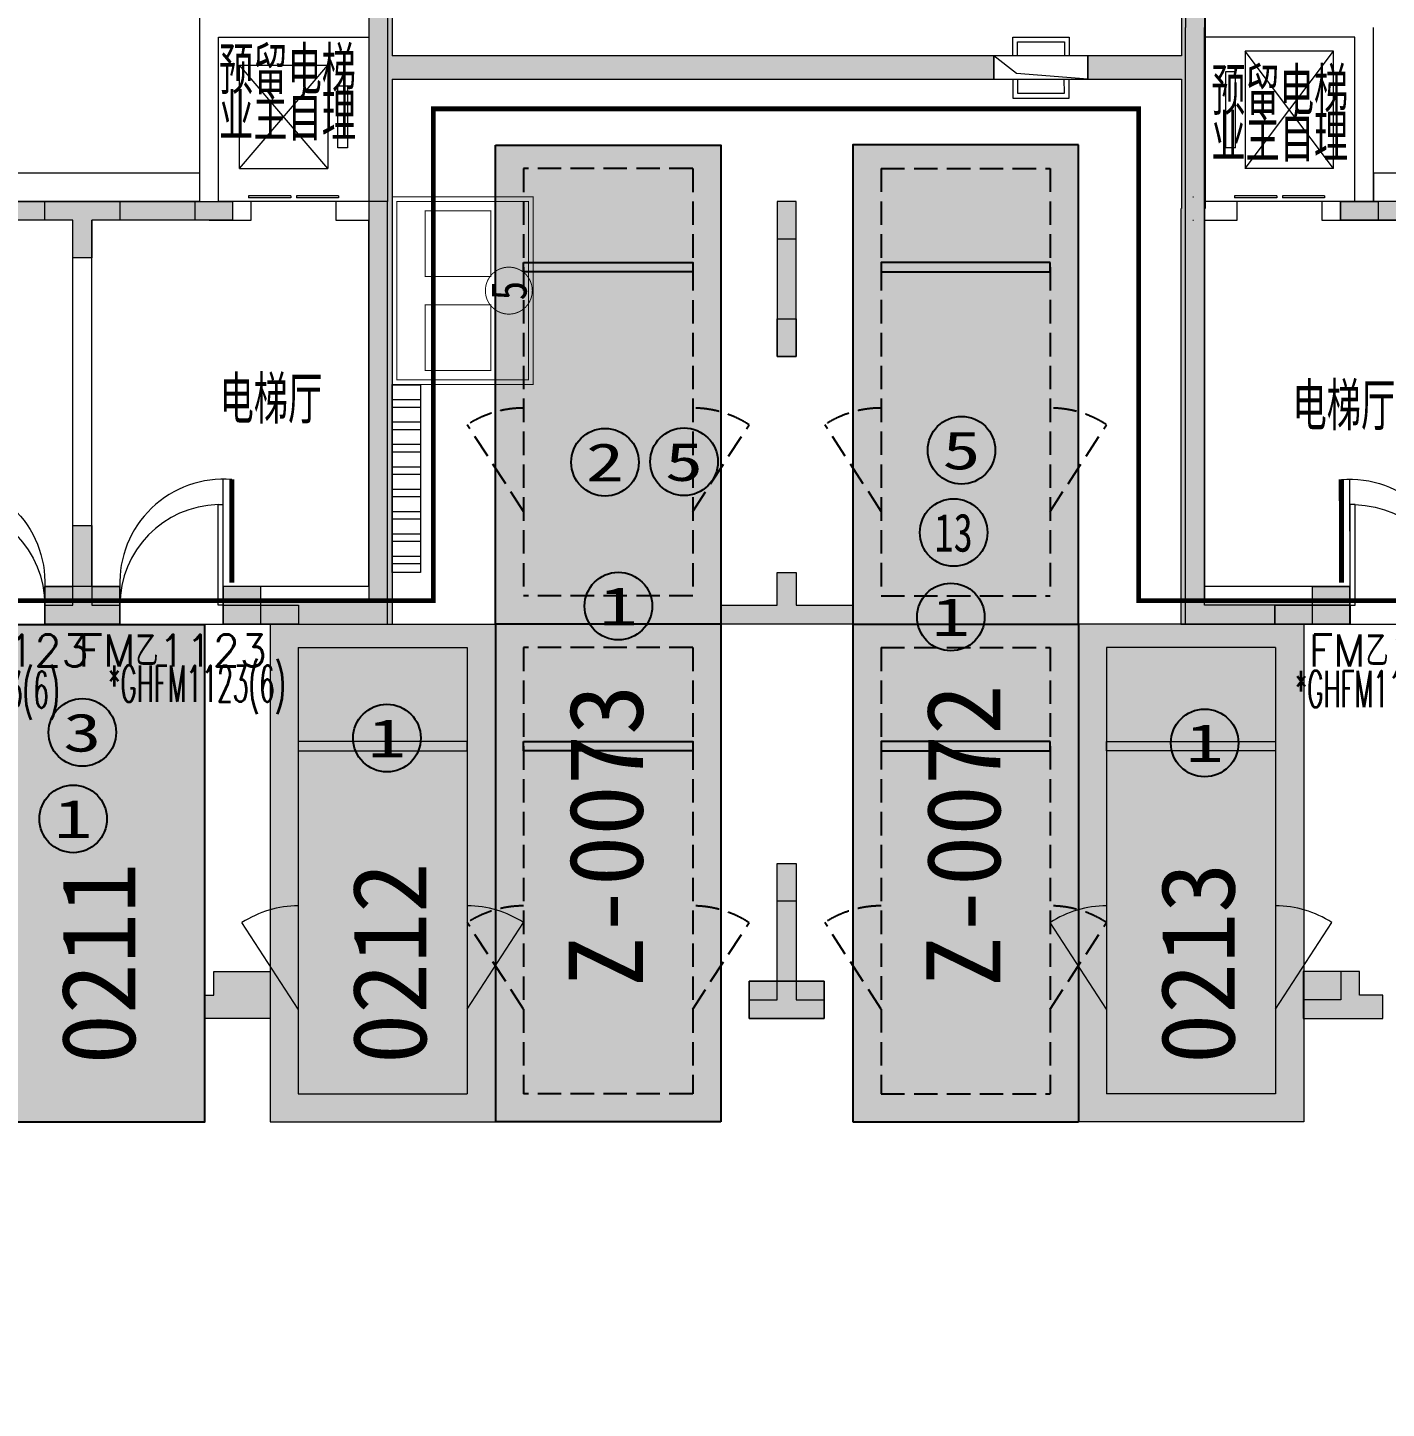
# Model space of a CAD drawing. Extents: x -264757 to 1033689, y 4049843 to 4347093.
# Drawn here: x -74366 to -59896, y 4148758 to 4163458 of the extents above; entities that cross this region are included whole.
import ezdxf
from ezdxf.enums import TextEntityAlignment as Align

# ---------------------------------------------------------------- set-up
doc = ezdxf.new("R2010")
doc.units = 0
doc.header["$LTSCALE"] = 1000
doc.header["$MEASUREMENT"] = 0
doc.linetypes.add('AX-01DK-PB01$1$A-001-车位参照B1$0$A-001-车位参照B1$0$A-001-车位参照B1$0$A-H4-001-基本图形$0$A-001-车位B1$0$DASH', pattern=[0.35, 0.25, -0.1])
doc.linetypes.add('DASH', pattern=[0.35, 0.25, -0.1])
doc.layers.get('0').update_dxf_attribs({"color": 8})
doc.layers.add('AX-01DK-PB01$0$AX-001DK-01-PB01-02$0$A-3-WinF(Text)', color=8, linetype='Continuous', plot=False)
doc.layers.add('AX-01DK-PB01$0$AX-03CK-02-PB01$0$AX-03CK-02-PB01$0$WINDOW_TEXT', color=8, linetype='Continuous', plot=False)
for name, color, linetype in [('AX-01DK-PB01$0$AX-03CK-02-PB01$0$AX-03CK-02-PB01$0$PUB_HATCH', 8, 'Continuous'), ('PUB_HATCH', 8, 'Continuous'), ('不利因素13-紧邻铁爬梯', 7, 'Continuous'), ('不利因素2-紧邻集水坑、排水沟', 7, 'Continuous'), ('不利因素3-紧邻房间出入口', 7, 'Continuous'), ('不利因素5-单面靠墙', 7, 'Continuous'), ('不利因素9-坡道上停车', 7, 'Continuous'), ('不可售车位', 255, 'Continuous'), ('子母车位', 7, 'Continuous'), ('普通车位', 7, 'Continuous')]:
    doc.layers.add(name, color=color, linetype=linetype)
doc.layers.add('无关图层', color=8, linetype='Continuous', lineweight=0)
doc.layers.add('车位归属楼栋范围线', color=7, linetype='Continuous', true_color=0x19e6c7)
doc.styles.add('AX-01DK-PB01$0$AX-001DK-01-PB01-02$0$_TCH_WINDOW', font='SIMPLEX', dxfattribs={"bigfont": 'GBCBIG'})
doc.styles.add('AX-01DK-PB01$0$AX-03CK-02-PB01$0$AX-03CK-02-PB01$0$_TCH_DIM_T3', font='SIMPLEX', dxfattribs={"width": 0.705882, "bigfont": 'GBCBIG'})
doc.styles.add('AX-01DK-PB01$0$Standard', font='gbenor.shx', dxfattribs={"bigfont": 'gbcbig.shx'})
doc.styles.add('AX-ACK-BIANH1$0$黑体', font='simhei.ttf')
doc.styles.add('AX-ACK-P01-WALL$0$黑体', font='simhei.ttf')
doc.styles.add('SX-ACK-PB01-WNC-ALL$0$黑体', font='simhei.ttf')
doc.styles.add('坑编号', font='', dxfattribs={"width": 0.8})
doc.styles.add('黑体', font='simhei.ttf')
doc.styles.get('坑编号').set_extended_font_data('SimSun')
pattern_1 = [(180, (483276.1, 3555295.44), (-1e-13, -238.125), []), (180, (483196.72, 3555374.8), (-1e-13, -238.125), [])]

# ---------------------------------------------------------------- blocks, each defined once
blk = doc.blocks.new('SX-ACK-PB01-WNC-ALL$0$20200722.21182536')
at = {"layer": '不利因素3-紧邻房间出入口', "true_color": 0xe4d218}
h = blk.add_hatch(color=52, dxfattribs=at)
h.dxf.hatch_style = 1
edge = h.paths.add_edge_path()
edge.add_arc((360, 360), 360, 0, 360)
at = {"layer": '不利因素3-紧邻房间出入口'}
blk.add_circle((360, 360), 360, dxfattribs=at)
at = {"layer": '不利因素3-紧邻房间出入口', "style": 'SX-ACK-PB01-WNC-ALL$0$黑体', "width": 1.390625}
blk.add_text('3', height=407, dxfattribs=at).set_placement((156, 156), (564, 156), align=Align.FIT)
blk = doc.blocks.new('20200722.21182239')
at = {"layer": '不利因素2-紧邻集水坑、排水沟', "true_color": 0xc46e92}
h = blk.add_hatch(color=233, dxfattribs=at)
h.dxf.hatch_style = 1
edge = h.paths.add_edge_path()
edge.add_arc((360, 360), 360, 0, 360)
at = {"layer": '不利因素2-紧邻集水坑、排水沟'}
blk.add_circle((360, 360), 360, dxfattribs=at)
at = {"layer": '不利因素2-紧邻集水坑、排水沟', "style": '黑体', "width": 1.390625}
blk.add_text('2', height=407, dxfattribs=at).set_placement((156, 156), (564, 156), align=Align.FIT)
blk = doc.blocks.new('SX-ACK-PB01-WNC-ALL$0$20200722.21183209')
at = {"layer": '不利因素5-单面靠墙', "true_color": 0x6d711d}
h = blk.add_hatch(color=66, dxfattribs=at)
h.dxf.hatch_style = 1
edge = h.paths.add_edge_path()
edge.add_arc((360, 360), 360, 0, 360)
at = {"layer": '不利因素5-单面靠墙'}
blk.add_circle((360, 360), 360, dxfattribs=at)
at = {"layer": '不利因素5-单面靠墙', "style": 'SX-ACK-PB01-WNC-ALL$0$黑体', "width": 1.390625}
blk.add_text('5', height=407, dxfattribs=at).set_placement((156, 156), (564, 156), align=Align.FIT)
blk = doc.blocks.new('20200722.22094563')
at = {"layer": '不利因素13-紧邻铁爬梯', "true_color": 0x9bc530}
h = blk.add_hatch(color=62, dxfattribs=at)
h.dxf.hatch_style = 1
edge = h.paths.add_edge_path()
edge.add_arc((360, 360), 360, 0, 360)
at = {"layer": '不利因素13-紧邻铁爬梯'}
blk.add_circle((360, 360), 360, dxfattribs=at)
at = {"layer": '不利因素13-紧邻铁爬梯', "style": '黑体', "width": 0.695313}
blk.add_text('13', height=407.3, dxfattribs=at).set_placement((156, 156), (564, 156), align=Align.FIT)
blk = doc.blocks.new('销控车位')
at = {"layer": '不可售车位', "true_color": 0x757b8a}
h = blk.add_hatch(color=8, dxfattribs=at)
h.dxf.hatch_style = 1
h.paths.add_polyline_path([(2400, 0), (2400, -5300), (0, -5300), (0, 0)])
at = {"layer": '不可售车位', "color": 8, "true_color": 0x757b8a}
blk.add_lwpolyline([(2400, 0), (2400, -5300), (0, -5300), (0, 0)], close=True, dxfattribs=at)
blk = doc.blocks.new('A$C2E116D47')
at = {"layer": '无关图层'}
for p, q in [((0, 600), (0, 0)), ((200, 600), (0, 600)), ((50, 550), (50, 50)), ((200, 550), (50, 550)), ((50, 50), (200, 50)), ((0, 0), (200, 0))]:
    blk.add_line(p, q, dxfattribs=at)
blk = doc.blocks.new('*U113')
at = {"layer": '无关图层', "const_width": 10}
for points in [[(1000, 0), (-1000, 0), (-1000, 1500), (1000, 1500)], [(950, 50), (-950, 50), (-950, 1450), (950, 1450)], [(-150, 1050), (-850, 1050), (-850, 350), (-150, 350)], [(850, 1050), (150, 1050), (150, 350), (850, 350)]]:
    blk.add_lwpolyline(points, close=True, dxfattribs=at)
blk.add_lwpolyline([(0, 1492, 0.098491), (-96, 1473, 0.098491), (-177, 1419, 0.098491), (-231, 1338, 0.098491), (-250, 1242, 0.098491), (-231, 1146, 0.098491), (-177, 1065, 0.098491), (-96, 1011, 0.098491), (0, 992, 0.098491), (96, 1011, 0.098491), (177, 1065, 0.098491), (231, 1146, 0.098491), (250, 1242, 0.098491), (231, 1338, 0.098491), (177, 1419, 0.098491), (96, 1473, 0.098491)], format="xyb", close=True, dxfattribs=at)
at = {"layer": '无关图层', "style": '坑编号', "width": 0.8}
blk.add_attdef('X', text='', height=380, dxfattribs=at).set_placement((0, 1242), align=Align.MIDDLE_CENTER)
blk = doc.blocks.new('fasdfasdfasdfasdfasdf')
at = {"layer": '不利因素9-坡道上停车', "true_color": 0xe0aa15}
h = blk.add_hatch(color=42, dxfattribs=at)
h.dxf.hatch_style = 1
edge = h.paths.add_edge_path()
edge.add_arc((-119587, 4058555), 720, 0, 360)
at = {"layer": '不利因素9-坡道上停车'}
blk.add_circle((-119587, 4058555), 720, dxfattribs=at)
at = {"layer": '不利因素9-坡道上停车', "style": 'AX-ACK-P01-WALL$0$黑体', "width": 1.390625}
blk.add_text('1', height=815, dxfattribs=at).set_placement((-119994, 4058148), (-119180, 4058148), align=Align.FIT)
blk = doc.blocks.new('AX-01DK-PB01$0$AX-001DK-01-PP01$0$AX-001DK-01-PP01$0$$DORLIB2D$00000127')
at = {"layer": '无关图层'}
for points in [[(-0.533, 0.795), (-0.533, 0.69)], [(-0.033, 0.795), (-0.533, 0.795)], [(-0.033, 0.69), (-0.533, 0.69)], [(-0.033, 0.795), (-0.033, 0.69)], [(0.533, 0.795), (0.033, 0.795)], [(0.033, 0.795), (0.033, 0.69)], [(0.533, 0.69), (0.033, 0.69)], [(0.533, 0.795), (0.533, 0.69)], [(0.5, 0.5), (-0.5, 0.5)]]:
    blk.add_lwpolyline(points, dxfattribs=at)
blk = doc.blocks.new('AX-01DK-PB01$0$$DorLib2D$00000001')
at = {"layer": '无关图层'}
for p, q in [((0.45, 0.975), (0.5, 0.975)), ((0.45, 0), (0.45, 0.975)), ((0.5, 0), (0.5, 0.975)), ((0.5, 0), (0.45, 0))]:
    blk.add_line(p, q, dxfattribs=at)
at = {"layer": '无关图层', "lineweight": 13}
blk.add_arc((0.475, 0), 0.975, 91.4693, 180, dxfattribs=at)
blk = doc.blocks.new('AX-01DK-PB01$0$AX-03CK-02-PB01$0$AX-03CK-02-PB01$0$$U_DORLIB2D$00000009')
at = {"layer": '无关图层'}
blk.add_line((0.5, 0.219), (0.5, 1.213), dxfattribs=at)
at = {"layer": '无关图层', "const_width": 0.05}
blk.add_lwpolyline([(0.583, 0.219), (0.583, 1.219)], dxfattribs=at)
at = {"layer": '无关图层'}
blk.add_arc((0.5, 0.219), 1.001, 85.224, 182.3859, dxfattribs=at)
blk = doc.blocks.new('_FZH')
blk.add_lwpolyline([(-0.5, -0.5), (0.5, -0.5), (0.5, 0.5), (-0.5, 0.5)], close=True)
at = {"layer": 'PUB_HATCH'}
blk.add_solid([(-0.5, -0.5), (0.5, -0.5), (-0.5, 0.5), (0.5, 0.5)], dxfattribs=at)
blk = doc.blocks.new('A$C741380cb')
at = {"layer": '子母车位', "true_color": 0x0617f9}
h = blk.add_hatch(color=5, dxfattribs=at)
h.dxf.hatch_style = 1
h.paths.add_polyline_path([(2400, 0), (2400, -10400), (0, -10400), (0, 0)])
blk = doc.blocks.new('A$C7e5eb487')
at = {"layer": '普通车位', "true_color": 0xf18f8e}
h = blk.add_hatch(color=11, dxfattribs=at)
h.dxf.hatch_style = 1
h.paths.add_polyline_path([(2400, 0), (2400, -5300), (0, -5300), (0, 0)])

msp = doc.modelspace()

# ---------------------------------------------------------------- hatches: boundary and pattern name
at = {"layer": 'AX-01DK-PB01$0$AX-03CK-02-PB01$0$AX-03CK-02-PB01$0$PUB_HATCH'}
for points in [[(-70483.2, 4165158), (-70733.2, 4165408), (-70733.2, 4163033), (-70566.5, 4163033), (-70483.2, 4163158)], [(-61826.3, 4165258), (-62076.3, 4165258), (-62076.3, 4163458), (-61826.3, 4163458)], [(-61826.3, 4163458), (-62076.3, 4163458), (-62076.3, 4163158), (-61992.9, 4163033), (-61826.3, 4163033)], [(-70483.2, 4162908), (-64075.8, 4162908), (-64075.8, 4163158), (-70483.2, 4163158), (-70566.5, 4163033)], [(-62076.3, 4163158), (-63075.8, 4163158), (-63075.8, 4162908), (-62076.3, 4162908), (-61992.9, 4163033)], [(-70566.5, 4163033), (-70733.2, 4163033), (-70733.2, 4157358.1), (-70483.2, 4157108.2), (-70483.2, 4162908)], [(-61992.9, 4163033), (-62076.3, 4162908), (-62076.3, 4161532.4), (-61826.3, 4161532.4), (-61826.3, 4163033)], [(-61958.6, 4161657.4), (-61958.6, 4161407.4), (-61951.2, 4161407.4), (-61951.3, 4161657.4)], [(-61833.6, 4161532.4), (-62083.6, 4161532.4), (-62083.6, 4157107.8), (-61833.6, 4157357.8)], [(-74183.4, 4157107.7), (-73383, 4157107.8), (-73383, 4157507.8), (-74183.4, 4157507.7)], [(-72057.9, 4157108.3), (-72282.9, 4157108.2), (-72283, 4157507.9), (-72283, 4157107.9), (-72057.9, 4157108)], [(-60508.2, 4157506.2), (-60283.4, 4157506.2), (-60283.4, 4157508), (-60508.2, 4157508)], [(-71882.9, 4157358), (-71882.8, 4157108.3), (-72057.9, 4157108.3), (-72057.9, 4157108), (-70483.2, 4157108.2), (-70733.2, 4157358.1)], [(-60508.2, 4157108.3), (-60687.6, 4157108.3), (-60687.6, 4157358), (-61833.6, 4157357.8), (-62083.6, 4157107.8), (-60508.2, 4157108)], [(-60283.4, 4157108), (-60283.4, 4157108.3), (-60508.2, 4157108.3), (-60508.2, 4157108)]]:
    msp.add_hatch(color=256, dxfattribs=at).paths.add_polyline_path(points)
at = {"layer": '无关图层'}
h = msp.add_hatch(color=256, dxfattribs=at)
h.dxf.hatch_style = 1
h.paths.add_polyline_path([(-73683.2, 4161408), (-73683.2, 4161008), (-73883.2, 4161008), (-73883.2, 4161408), (-75383.2, 4161408), (-75383.2, 4161608), (-75033.2, 4161608), (-75033.2, 4161608), (-72533.2, 4161608), (-72533.2, 4161608), (-72183.2, 4161608), (-72183.2, 4161408)])
for points in [[(-73883.2, 4161008), (-73883.2, 4161408), (-74183.2, 4161408), (-74183.2, 4161608), (-73383.2, 4161608), (-73383.2, 4161408), (-73683.2, 4161408), (-73683.2, 4161008)], [(-72583, 4161608), (-72183, 4161608), (-72183, 4161408), (-72583, 4161408)], [(-66183.2, 4161608), (-66383.2, 4161608), (-66383.2, 4161208), (-66183.2, 4161208)], [(-59983, 4161408), (-60383, 4161408), (-60383, 4161608), (-59983, 4161608)], [(-66183.2, 4159958), (-66383.2, 4159958), (-66383.2, 4160358), (-66183.2, 4160358)], [(-73683.4, 4157508), (-73383, 4157508), (-73383, 4157108), (-74183.4, 4157108), (-74183.4, 4157508), (-73883.4, 4157508), (-73883.2, 4158158), (-73683.2, 4158158)], [(-66183.2, 4157308), (-65583.2, 4157308), (-65583.2, 4157108), (-66983.2, 4157108), (-66983.2, 4157308), (-66383.2, 4157308), (-66383.2, 4157658), (-66183.2, 4157658)], [(-72283.2, 4157308), (-71483, 4157308), (-71483, 4157108), (-72283.2, 4157108)], [(-61083.4, 4157308), (-60283.2, 4157308), (-60283.2, 4157108), (-61083.4, 4157108)], [(-66383.2, 4154558), (-66183.2, 4154558), (-66183.2, 4154158), (-66383.2, 4154158)], [(-72483.2, 4152908), (-72483.2, 4153158), (-72383.2, 4153158), (-72383.2, 4153408), (-72183.2, 4153408), (-71783.2, 4153408), (-71783.2, 4152908), (-72183.2, 4152908)], [(-59932.8, 4152908), (-59932.8, 4153158), (-60182.8, 4153158), (-60182.8, 4153408), (-60382.8, 4153408), (-60782.8, 4153408), (-60782.8, 4152908), (-60382.8, 4152908)], [(-66683.4, 4153308), (-66683.4, 4152908), (-65883.4, 4152908), (-65883.4, 4153308)]]:
    msp.add_hatch(color=256, dxfattribs=at).paths.add_polyline_path(points)
h = msp.add_hatch(color=256, dxfattribs=at)
h.dxf.hatch_style = 1
h.paths.add_polyline_path([(-66383.2, 4159958), (-66183.2, 4159958), (-66183.2, 4161608), (-66383.2, 4161608)])
h = msp.add_hatch(color=256, dxfattribs=at)
h.dxf.hatch_style = 1
h.paths.add_polyline_path([(-58883.2, 4161408), (-58883.2, 4161008), (-58683.2, 4161008), (-58683.2, 4161408), (-57183.2, 4161408), (-57183.2, 4161608), (-57533.2, 4161608), (-57533.2, 4161608), (-60033.2, 4161608), (-60033.2, 4161608), (-60383.2, 4161608), (-60383.2, 4161408)])
h = msp.add_hatch(dxfattribs=at)
h.set_pattern_fill('ANSI32', color=256, scale=50, angle=-225)
h.set_pattern_definition(pattern_1)
h.paths.add_polyline_path([(-70483.2, 4157658), (-70483.2, 4159658), (-70183.2, 4159658), (-70183.2, 4157658)])
h = msp.add_hatch(dxfattribs=at)
h.set_pattern_fill('ANSI32', color=256, scale=50, angle=-225)
h.set_pattern_definition(pattern_1)
h.paths.add_polyline_path([(-70483.2, 4157658), (-70483.2, 4159658), (-70183.2, 4159658), (-70183.2, 4157658)])
h = msp.add_hatch(color=256, dxfattribs=at)
h.dxf.hatch_style = 1
h.paths.add_polyline_path([(-74183.4, 4157308), (-73883.2, 4157308), (-73883.2, 4158158), (-73683.2, 4158158), (-73683.2, 4157308), (-73383, 4157308), (-73383, 4157108), (-74183.4, 4157108)])
h = msp.add_hatch(color=256, dxfattribs=at)
h.dxf.hatch_style = 1
h.paths.add_polyline_path([(-66983.2, 4157308), (-66383.2, 4157308), (-66383.2, 4157658), (-66183.2, 4157658), (-66183.2, 4157308), (-65583.2, 4157308), (-65583.2, 4157108), (-66983.2, 4157108)])
h = msp.add_hatch(color=256, dxfattribs=at)
h.dxf.hatch_style = 1
h.paths.add_polyline_path([(-72283.2, 4157308), (-71483, 4157308), (-71483, 4157108), (-72283.2, 4157108)])
h = msp.add_hatch(color=256, dxfattribs=at)
h.dxf.hatch_style = 1
h.paths.add_polyline_path([(-60283.2, 4157308), (-61083.4, 4157308), (-61083.4, 4157108), (-60283.2, 4157108)])
h = msp.add_hatch(color=256, dxfattribs=at)
h.dxf.hatch_style = 1
h.paths.add_polyline_path([(-66683.2, 4153108), (-66383.2, 4153108), (-66383.2, 4154558), (-66183.2, 4154558), (-66183.2, 4153108), (-65883.2, 4153108), (-65883.2, 4152908), (-66683.2, 4152908)])
h = msp.add_hatch(color=256, dxfattribs=at)
h.dxf.hatch_style = 1
h.paths.add_polyline_path([(-72483.2, 4152908), (-72483.2, 4153158), (-72383.2, 4153158), (-72383.2, 4153408), (-72183.2, 4153408), (-71783.2, 4153408), (-71783.2, 4152908), (-72183.2, 4152908)])
h = msp.add_hatch(color=256, dxfattribs=at)
h.dxf.hatch_style = 1
h.paths.add_polyline_path([(-59932.8, 4152908), (-59932.8, 4153158), (-60182.8, 4153158), (-60182.8, 4153408), (-60382.8, 4153408), (-60382.8, 4153108), (-60782.8, 4153108), (-60782.8, 4152908), (-60382.8, 4152908)])

# ---------------------------------------------------------------- linework, layer by layer
at = {"layer": '子母车位', "color": 8, "linetype": 'AX-01DK-PB01$1$A-001-车位参照B1$0$A-001-车位参照B1$0$A-001-车位参照B1$0$A-H4-001-基本图形$0$A-001-车位B1$0$DASH'}
for p, q in [((-67283.5, 4161958, 0), (-69083.5, 4161958, 0)), ((-69083.5, 4161958, 0), (-69083.5, 4157408, 0)), ((-67283.5, 4161958, 0), (-67283.5, 4157408, 0)), ((-65276.3, 4161958.4, 0), (-63476.3, 4161958.4, 0)), ((-65276.3, 4161958.4, 0), (-65276.3, 4157408.4, 0)), ((-63476.3, 4161958.4, 0), (-63476.3, 4157408.4, 0)), ((-67283.5, 4157408, 0), (-69083.5, 4157408, 0)), ((-65276.3, 4157408.4, 0), (-63476.3, 4157408.4, 0)), ((-67283.5, 4156858), (-69083.5, 4156858)), ((-69083.5, 4156858), (-69083.5, 4152108, 0)), ((-67283.5, 4156858), (-67283.5, 4152108, 0)), ((-65276.2, 4156858.4), (-63476.2, 4156858.4)), ((-65276.2, 4156858.4), (-65276.2, 4152108.4, 0)), ((-63476.2, 4156858.4), (-63476.2, 4152108.4, 0)), ((-67283.5, 4152108, 0), (-69083.5, 4152108, 0)), ((-65276.2, 4152108.4, 0), (-63476.2, 4152108.4, 0))]:
    msp.add_line(p, q, dxfattribs=at)
at = {"layer": '子母车位', "color": 83}
for p, q in [((-69383.5, 4157108), (-69383.5, 4151808, 0)), ((-66983.5, 4157108), (-69383.5, 4157108)), ((-66983.5, 4157108), (-66983.5, 4151808, 0)), ((-65576.2, 4157108.4), (-65576.2, 4151808.4, 0)), ((-65576.2, 4157108.4), (-63176.2, 4157108.4)), ((-63176.2, 4157108.4), (-63176.2, 4151808.4, 0)), ((-66983.5, 4151808, 0), (-69383.5, 4151808, 0)), ((-65576.2, 4151808.4, 0), (-63176.2, 4151808.4, 0))]:
    msp.add_line(p, q, dxfattribs=at)
at = {"layer": '子母车位', "color": 83, "elevation": 0}
for points in [[(-69383.5, 4162208), (-66983.5, 4162208), (-66983.5, 4157108), (-69383.5, 4157108)], [(-63176.3, 4162208.4), (-65576.3, 4162208.4), (-65576.2, 4157108.4), (-63176.2, 4157108.4)]]:
    msp.add_lwpolyline(points, close=True, dxfattribs=at)
at = {"layer": '子母车位', "elevation": 0}
for points in [[(-69083.5, 4160958), (-67283.5, 4160958), (-67283.5, 4160858), (-69083.5, 4160858)], [(-63476.3, 4160958.4), (-65276.3, 4160958.4), (-65276.3, 4160858.4), (-63476.3, 4160858.4)], [(-69083.5, 4155858), (-67283.5, 4155858), (-67283.5, 4155758), (-69083.5, 4155758)], [(-63476.2, 4155858.4), (-65276.2, 4155858.4), (-65276.2, 4155758.4), (-63476.2, 4155758.4)]]:
    msp.add_lwpolyline(points, close=True, dxfattribs=at)
at = {"layer": '子母车位', "linetype": 'AX-01DK-PB01$1$A-001-车位参照B1$0$A-001-车位参照B1$0$A-001-车位参照B1$0$A-H4-001-基本图形$0$A-001-车位B1$0$DASH', "elevation": 0}
for points in [[(-69083.5, 4158308), (-69683.5, 4159230)], [(-67283.5, 4158308), (-66683.5, 4159230)], [(-65276.3, 4158308.4), (-65876.3, 4159230.4)], [(-63476.3, 4158308.4), (-62876.3, 4159230.4)], [(-69083.5, 4153008), (-69683.5, 4153930)], [(-67283.5, 4153008), (-66683.5, 4153930)], [(-65276.2, 4153008.4), (-65876.2, 4153930.4)], [(-63476.2, 4153008.4), (-62876.2, 4153930.4)]]:
    msp.add_lwpolyline(points, dxfattribs=at)
at = {"layer": '子母车位', "linetype": 'AX-01DK-PB01$1$A-001-车位参照B1$0$A-001-车位参照B1$0$A-001-车位参照B1$0$A-H4-001-基本图形$0$A-001-车位B1$0$DASH'}
for centre, start, end in [((-69083.5, 4158308, 0), 90, 123.05573), ((-67283.5, 4158308, 0), 56.94427, 90), ((-65276.3, 4158308.4, 0), 90, 123.05573), ((-63476.3, 4158308.4, 0), 56.94427, 90), ((-69083.5, 4153008), 90, 123.05573), ((-67283.5, 4153008), 56.94427, 90), ((-65276.2, 4153008.4), 90, 123.05573), ((-63476.2, 4153008.4), 56.94427, 90)]:
    msp.add_arc(centre, 1100, start, end, dxfattribs=at)
at = {"layer": '无关图层'}
for p, q in [((-70733.2, 4165408), (-70733.2, 4163033)), ((-72533.6, 4163458), (-72533.6, 4165258)), ((-70533.2, 4165158), (-70533.2, 4163458)), ((-70483.2, 4165158), (-70483.2, 4163158)), ((-62076.3, 4165258), (-62076.3, 4163458)), ((-62033.6, 4165258), (-62033.6, 4163458)), ((-61833.6, 4165258), (-61833.6, 4163458)), ((-61826.3, 4165258), (-61826.3, 4163458)), ((-72533.6, 4161608), (-72533.6, 4163458)), ((-70533.2, 4163458), (-70533.2, 4161608)), ((-62076.3, 4163458), (-62076.3, 4163158)), ((-62033.6, 4161508.1), (-62033.6, 4163458.1)), ((-62033.6, 4163033), (-62033.6, 4163458)), ((-61833.6, 4163033), (-61833.6, 4163458)), ((-61826.3, 4163458), (-61826.3, 4163033)), ((-60033.6, 4161608.1), (-60033.6, 4163458.1)), ((-72333.6, 4163358), (-70733.2, 4163358)), ((-72333.6, 4161608), (-72333.6, 4163358)), ((-70733.2, 4163358), (-70733.2, 4161608)), ((-60233.6, 4163358.1), (-61833.6, 4163358.1)), ((-61833.6, 4161608.1), (-61833.6, 4163358.1)), ((-60233.6, 4161608.1), (-60233.6, 4163358.1)), ((-64075.8, 4163158), (-70483.2, 4163158)), ((-63836.7, 4162970.6), (-64075.8, 4163158.3)), ((-64075.8, 4162908), (-64075.8, 4163158)), ((-63075.8, 4163158), (-64075.8, 4163158)), ((-62076.3, 4163158), (-63075.8, 4163158)), ((-63075.8, 4163158), (-63075.8, 4162908)), ((-60458.6, 4163208.1), (-61398.6, 4163208.1)), ((-61398.6, 4163208.1), (-61398.6, 4161958.1)), ((-61398.6, 4161958.1), (-60458.6, 4163208.1)), ((-60458.6, 4161958.1), (-61398.6, 4163208.1)), ((-61398.6, 4163208), (-61398.6, 4161958)), ((-60458.6, 4161958.1), (-60458.6, 4163208.1)), ((-72108.6, 4161958), (-72108.6, 4163058)), ((-72108.6, 4163058), (-71168.6, 4163058)), ((-71168.6, 4161958), (-72108.6, 4163058)), ((-72108.6, 4161958), (-71168.6, 4163058)), ((-71168.6, 4163058), (-71168.6, 4161958)), ((-70733.2, 4163033), (-70733.2, 4157358.1)), ((-63075.9, 4162908.1, 0), (-63836.7, 4162970.9)), ((-62033.6, 4161532.4), (-62033.6, 4163033)), ((-61833.6, 4161532.4), (-61833.6, 4163033)), ((-61826.3, 4163033), (-61826.3, 4161532.4)), ((-61503.6, 4162988.1), (-61608.6, 4162988.1)), ((-61608.6, 4162988.1), (-61608.6, 4162178.1)), ((-61503.6, 4162988), (-61608.6, 4162988)), ((-61608.6, 4162988), (-61608.6, 4162178)), ((-61503.6, 4162178.1), (-61503.6, 4162988.1)), ((-61503.6, 4162178), (-61503.6, 4162988)), ((-71063.6, 4162178), (-71063.6, 4162838)), ((-71063.6, 4162838), (-70958.6, 4162838)), ((-70958.6, 4162838), (-70958.6, 4162178)), ((-70483.2, 4162908), (-64075.8, 4162908)), ((-70483.2, 4162908), (-70483.2, 4157108.2)), ((-64075.8, 4162908), (-63075.8, 4162908)), ((-63075.8, 4162908), (-62076.3, 4162908)), ((-62076.3, 4162908), (-62076.3, 4161532.4)), ((-70958.6, 4162178), (-71063.6, 4162178)), ((-61503.6, 4162178.1), (-61608.6, 4162178.1)), ((-61503.6, 4162178), (-61608.6, 4162178)), ((-73783.2, 4161608), (-75033.6, 4161608)), ((-72533.6, 4161608), (-73783.2, 4161608)), ((-71983.6, 4161608), (-72333.6, 4161608)), ((-71983.6, 4161408), (-71983.6, 4161608)), ((-70533.4, 4161608), (-71083.6, 4161608)), ((-71083.6, 4161608), (-71083.6, 4161408)), ((-70533.2, 4161608), (-70733.2, 4161608)), ((-70533.4, 4157108), (-70533.4, 4161608)), ((-61958.6, 4161657.4), (-61951.3, 4161657.4)), ((-61483.6, 4161608.1), (-61833.6, 4161608.1)), ((-61483.6, 4161408.1), (-61483.6, 4161608.1)), ((-60233.6, 4161608.1), (-60583.6, 4161608.1)), ((-60583.6, 4161608.1), (-60583.6, 4161408.1)), ((-58783.2, 4161608.1), (-60033.6, 4161608.1)), ((-62083.6, 4161532.4), (-62083.6, 4157107.8)), ((-62033.6, 4157108), (-62033.6, 4161532.4)), ((-62033.6, 4157108.1), (-62033.6, 4161508.1)), ((-61833.6, 4161532.4), (-61833.6, 4157357.8)), ((-61833.6, 4157308), (-61833.6, 4161532.4)), ((-73883.2, 4161408), (-75133.6, 4161408)), ((-73883.2, 4157508), (-73883.2, 4161408)), ((-72433.6, 4161408), (-73683.2, 4161408)), ((-73683.2, 4157508), (-73683.2, 4161408)), ((-72433.6, 4161408), (-71983.6, 4161408)), ((-71083.6, 4161408), (-70733.4, 4161408)), ((-70733.4, 4157508), (-70733.4, 4161408)), ((-61958.6, 4161407.4), (-61951.2, 4161407.4)), ((-61833.6, 4157508.1), (-61833.6, 4161408.1)), ((-61833.6, 4161408.1), (-61483.6, 4161408.1)), ((-60583.6, 4161408.1), (-60133.6, 4161408.1)), ((-58883.2, 4161408.1), (-60133.6, 4161408.1)), ((-73383, 4157507.8), (-74183.4, 4157507.7)), ((-74183.4, 4157507.7), (-74183.4, 4157107.7)), ((-73883.2, 4157508), (-74183.2, 4157508)), ((-74183.2, 4157508), (-74183.2, 4157108)), ((-73383.4, 4157508), (-73683.2, 4157508)), ((-73383.4, 4157108), (-73383.4, 4157508)), ((-73383, 4157107.8), (-73383, 4157507.8)), ((-70733.4, 4157508), (-72283.4, 4157508)), ((-72283.4, 4157508), (-72283.4, 4157108)), ((-72283, 4157507.9), (-72283, 4157107.9)), ((-60283.2, 4157508.1), (-61833.6, 4157508.1)), ((-60283.4, 4157508), (-60508.2, 4157508)), ((-60508.2, 4157508), (-60508.2, 4157506.2)), ((-60283.4, 4157506.2), (-60283.4, 4157508)), ((-60283.4, 4157108), (-60283.4, 4157506.2)), ((-60283.2, 4157108.1), (-60283.2, 4157508.1)), ((-71882.9, 4157358), (-70733.2, 4157358.1)), ((-61833.6, 4157357.8), (-60687.6, 4157358)), ((-60687.6, 4157308), (-61833.6, 4157308)), ((-75283.4, 4157107.5), (-74183.4, 4157107.7)), ((-74183.4, 4157107.7), (-73383, 4157107.8)), ((-74183.2, 4157108), (-73783.2, 4157108)), ((-73783.2, 4157108), (-73383.4, 4157108)), ((-73383, 4157107.8), (-72283, 4157107.9)), ((-72283.4, 4157108), (-70533.4, 4157108)), ((-72283, 4157107.9), (-72057.9, 4157108)), ((-72057.9, 4157108), (-70483.2, 4157108.2)), ((-71783.5, 4157108), (-71783.5, 4151808, 0)), ((-71783.5, 4157108), (-69383.5, 4157108)), ((-69383.5, 4157108), (-69383.5, 4151808, 0)), ((-63176.2, 4157108.4), (-63176.2, 4151808.4, 0)), ((-60776.2, 4157108.4), (-63176.2, 4157108.4)), ((-62083.6, 4157107.8), (-60508.2, 4157108)), ((-62033.6, 4157108.1), (-60283.2, 4157108.1)), ((-60485.5, 4157108), (-62033.6, 4157108)), ((-60776.2, 4157108.4), (-60776.2, 4151808.4, 0)), ((-60508.2, 4157108), (-60283.4, 4157108)), ((-60283.4, 4157108), (-59183.4, 4157108.2)), ((-71483.5, 4156858), (-69683.5, 4156858)), ((-71483.5, 4156858), (-71483.5, 4152108, 0)), ((-69683.5, 4156858), (-69683.5, 4152108, 0)), ((-61076.2, 4156858.4), (-62876.2, 4156858.4)), ((-62876.2, 4156858.4), (-62876.2, 4152108.4, 0)), ((-61076.2, 4156858.4), (-61076.2, 4152108.4, 0)), ((-62876.2, 4155858.4), (-61076.2, 4155858.4)), ((-62876.2, 4155758.4), (-62876.2, 4155858.4)), ((-61076.2, 4155758.4), (-62876.2, 4155758.4)), ((-61076.2, 4155858.4), (-61076.2, 4155758.4)), ((-62876.2, 4153008.4), (-63476.2, 4153930.4)), ((-61076.2, 4153008.4), (-60476.2, 4153930.4)), ((-71483.5, 4152108, 0), (-69683.5, 4152108, 0)), ((-61076.2, 4152108.4, 0), (-62876.2, 4152108.4, 0)), ((-71783.5, 4151808, 0), (-69383.5, 4151808, 0)), ((-60776.2, 4151808.4, 0), (-63176.2, 4151808.4, 0))]:
    msp.add_line(p, q, dxfattribs=at)
at = {"layer": '无关图层', "elevation": 0}
for points in [[(-64075.8, 4162908.2), (-63075.8, 4162908.3), (-63075.8, 4163158.4), (-64075.8, 4163158.3)], [(-64075.8, 4162908.2), (-63075.8, 4162908.3), (-63075.8, 4163158.3), (-64075.8, 4163158.3)]]:
    msp.add_lwpolyline(points, close=True, dxfattribs=at)
at = {"layer": '无关图层'}
for points in [[(-72533.6, 4161609), (-72533.6, 4161909), (-75033.6, 4161909), (-75033.6, 4161609), (-72533.6, 4161608), (-72533.6, 4161909)], [(-72108.6, 4161958), (-71168.6, 4161958)], [(-60458.6, 4161958.1), (-61398.6, 4161958.1)], [(-57533.6, 4161609.1), (-57533.6, 4161909.1), (-60033.6, 4161909.1), (-60033.6, 4161609.1), (-57533.6, 4161608.1), (-57533.6, 4161909.1)], [(-70483.2, 4157658), (-70483.2, 4159658), (-70183.2, 4159658), (-70183.2, 4157658), (-70483.2, 4157658)], [(-70483.2, 4157658), (-70483.2, 4159658), (-70183.2, 4159658), (-70183.2, 4157658), (-70483.2, 4157658)], [(-71483.5, 4153008), (-72083.5, 4153930)], [(-69683.5, 4153008), (-69083.5, 4153930)]]:
    msp.add_lwpolyline(points, dxfattribs=at)
for points in [[(-75033.2, 4161608), (-75033.2, 4161608), (-72533.2, 4161608), (-72533.2, 4161608), (-72183.2, 4161608), (-72183.2, 4161408), (-73683.2, 4161408), (-73683.2, 4161008), (-73883.2, 4161008), (-73883.2, 4161408), (-75383.2, 4161408), (-75383.2, 4161608)], [(-73883.2, 4161008), (-73883.2, 4161408), (-74183.2, 4161408), (-74183.2, 4161608), (-73383.2, 4161608), (-73383.2, 4161408), (-73683.2, 4161408), (-73683.2, 4161008)], [(-72583, 4161608), (-72183, 4161608), (-72183, 4161408), (-72583, 4161408)], [(-66383.2, 4159958), (-66183.2, 4159958), (-66183.2, 4161608), (-66383.2, 4161608)], [(-66183.2, 4161608), (-66383.2, 4161608), (-66383.2, 4161208), (-66183.2, 4161208)], [(-57533.2, 4161608), (-57533.2, 4161608), (-60033.2, 4161608), (-60033.2, 4161608), (-60383.2, 4161608), (-60383.2, 4161408), (-58883.2, 4161408), (-58883.2, 4161008), (-58683.2, 4161008), (-58683.2, 4161408), (-57183.2, 4161408), (-57183.2, 4161608)], [(-59983, 4161408), (-60383, 4161408), (-60383, 4161608), (-59983, 4161608)], [(-66183.2, 4159958), (-66383.2, 4159958), (-66383.2, 4160358), (-66183.2, 4160358)], [(-74183.4, 4157308), (-73883.2, 4157308), (-73883.2, 4158158), (-73683.2, 4158158), (-73683.2, 4157308), (-73383, 4157308), (-73383, 4157108), (-74183.4, 4157108)], [(-73683.4, 4157508), (-73383, 4157508), (-73383, 4157108), (-74183.4, 4157108), (-74183.4, 4157508), (-73883.4, 4157508), (-73883.2, 4158158), (-73683.2, 4158158)], [(-66983.2, 4157308), (-66383.2, 4157308), (-66383.2, 4157658), (-66183.2, 4157658), (-66183.2, 4157308), (-65583.2, 4157308), (-65583.2, 4157108), (-66983.2, 4157108)], [(-66183.2, 4157308), (-65583.2, 4157308), (-65583.2, 4157108), (-66983.2, 4157108), (-66983.2, 4157308), (-66383.2, 4157308), (-66383.2, 4157658), (-66183.2, 4157658)], [(-72283.2, 4157308), (-71483, 4157308), (-71483, 4157108), (-72283.2, 4157108)], [(-72283.2, 4157308), (-71483, 4157308), (-71483, 4157108), (-72283.2, 4157108)], [(-60283.2, 4157308), (-61083.4, 4157308), (-61083.4, 4157108), (-60283.2, 4157108)], [(-61083.4, 4157308), (-60283.2, 4157308), (-60283.2, 4157108), (-61083.4, 4157108)], [(-69683.5, 4155858), (-71483.5, 4155858), (-71483.5, 4155758), (-69683.5, 4155758)], [(-66683.2, 4153108), (-66383.2, 4153108), (-66383.2, 4154558), (-66183.2, 4154558), (-66183.2, 4153108), (-65883.2, 4153108), (-65883.2, 4152908), (-66683.2, 4152908)], [(-66383.2, 4154558), (-66183.2, 4154558), (-66183.2, 4154158), (-66383.2, 4154158)], [(-72483.2, 4152908), (-72483.2, 4153158), (-72383.2, 4153158), (-72383.2, 4153408), (-72183.2, 4153408), (-72183.2, 4153408), (-71783.2, 4153408), (-71783.2, 4152908), (-72183.2, 4152908)], [(-72483.2, 4152908), (-72483.2, 4153158), (-72383.2, 4153158), (-72383.2, 4153408), (-72183.2, 4153408), (-72183.2, 4153408), (-71783.2, 4153408), (-71783.2, 4152908), (-72183.2, 4152908)], [(-59932.8, 4152908), (-59932.8, 4153158), (-60182.8, 4153158), (-60182.8, 4153408), (-60382.8, 4153408), (-60382.8, 4153108), (-60782.8, 4153108), (-60782.8, 4152908), (-60382.8, 4152908)], [(-59932.8, 4152908), (-59932.8, 4153158), (-60182.8, 4153158), (-60182.8, 4153408), (-60382.8, 4153408), (-60382.8, 4153408), (-60782.8, 4153408), (-60782.8, 4152908), (-60382.8, 4152908)], [(-66683.4, 4153308), (-66683.4, 4152908), (-65883.4, 4152908), (-65883.4, 4153308)], [(-66683.2, 4153308), (-65883.2, 4153308), (-65883.2, 4152908), (-66683.2, 4152908)]]:
    msp.add_lwpolyline(points, close=True, dxfattribs=at)
for centre, start, end in [((-71483.5, 4153008, 0), 90, 123.05573), ((-69683.5, 4153008, 0), 56.94427, 90)]:
    msp.add_arc(centre, 1100, start, end, dxfattribs=at)
for centre, major_axis, start_param, end_param in [((-62876.2, 4153008.4, 0), (1007.8, 440.8), 1.1584848, 1.7354161), ((-61076.2, 4153008.4, 0), (341.3, 1045.7), -0.2614274, 0.315504)]:
    msp.add_ellipse(centre, major_axis=major_axis, ratio=1, start_param=start_param, end_param=end_param, dxfattribs=at)
at = {"layer": '车位归属楼栋范围线', "linetype": 'DASH', "ltscale": 5, "const_width": 50}
msp.add_lwpolyline([(-33104.2, 4146571.2), (-33104.2, 4162892), (-40122.8, 4162892), (-40122.8, 4157358), (-51685.9, 4157358), (-51685.9, 4162611.1), (-55103.6, 4162611.1), (-55103.6, 4157358.7), (-62533.5, 4157358.7), (-62533.5, 4162593.5), (-70046.2, 4162593.5), (-70046.2, 4157358.1), (-77554.5, 4157358.1), (-77554.5, 4158458.4), (-81383.7, 4158458.2), (-81383.7, 4111561.9)], dxfattribs=at)

# ---------------------------------------------------------------- block references
at = {"layer": '不利因素13-紧邻铁爬梯'}
msp.add_blockref('20200722.22094563', (-64864.4, 4157723), dxfattribs=at)
at = {"layer": '不利因素2-紧邻集水坑、排水沟'}
msp.add_blockref('20200722.21182239', (-68577.2, 4158471.1), dxfattribs=at)
at = {"layer": '不利因素3-紧邻房间出入口'}
msp.add_blockref('SX-ACK-PB01-WNC-ALL$0$20200722.21182536', (-74143.7, 4155594.5), dxfattribs=at)
at = {"layer": '不利因素5-单面靠墙'}
for p in [(-64780.6, 4158598.9), (-67735.4, 4158476)]:
    msp.add_blockref('SX-ACK-PB01-WNC-ALL$0$20200722.21183209', p, dxfattribs=at)
at = {"layer": '不可售车位'}
msp.add_blockref('销控车位', (-74883.6, 4157104.3, 0), dxfattribs=at)
at = {"layer": '子母车位', "extrusion": (0, 0, -1), "zscale": -1, "rotation": 180.0000000000001}
msp.add_blockref('A$C741380cb', (69383.5, 4151808, 0), dxfattribs=at)
at = {"layer": '子母车位', "rotation": 180.0000000000001}
msp.add_blockref('A$C741380cb', (-63176.2, 4151808.4, 0), dxfattribs=at)
at = {"layer": '无关图层', "xscale": -1, "rotation": 90.01011209510472}
msp.add_blockref('A$C2E116D47', (-63275.6, 4163357.8), dxfattribs=at)
at = {"layer": '无关图层', "rotation": 90.01011209510469}
msp.add_blockref('A$C2E116D47', (-63275.6, 4162708.7, 0), dxfattribs=at)
at = {"layer": '无关图层'}
for name, p, xscale, yscale, zscale, rotation in [('AX-01DK-PB01$0$AX-001DK-01-PP01$0$AX-001DK-01-PP01$0$$DORLIB2D$00000127', (-71533.6, 4161508), -900, -200, 200, 179.9999999925303), ('AX-01DK-PB01$0$AX-001DK-01-PP01$0$AX-001DK-01-PP01$0$$DORLIB2D$00000127', (-61033.6, 4161508.1), 900, 200, 200, 7.174070222237814e-09), ('_FZH', (-72082.9, 4157308.2), 399.8358933135166, 400.0898538754884, 400.0898538754884, 90.0160045278413)]:
    msp.add_blockref(name, p, dxfattribs=dict(at, xscale=xscale, yscale=yscale, zscale=zscale, rotation=rotation))
ref = msp.add_blockref('*U113', (-70483.2, 4160658), dxfattribs=dict(at, xscale=-1, rotation=270))
ref.add_attrib('X', '5', dxfattribs={"height": 380, "rotation": 90, "style": '坑编号', "width": 0.8}).set_placement((-69241.2, 4160658), align=Align.MIDDLE_CENTER)
ref = msp.add_blockref('AX-01DK-PB01$0$AX-03CK-02-PB01$0$AX-03CK-02-PB01$0$$U_DORLIB2D$00000009', (-74733.4, 4157307.6), dxfattribs=dict(at, xscale=-1100, yscale=1100, zscale=400, rotation=0.0080022691261424))
ref.add_attrib('A', '*GHFM1123(6)', (-75916.1, 4156215.7), dxfattribs={"layer": 'AX-01DK-PB01$0$AX-03CK-02-PB01$0$AX-03CK-02-PB01$0$WINDOW_TEXT', "height": 386.75, "rotation": 0.008, "style": 'AX-01DK-PB01$0$AX-03CK-02-PB01$0$AX-03CK-02-PB01$0$_TCH_DIM_T3', "width": 0.49827})
ref = msp.add_blockref('AX-01DK-PB01$0$AX-03CK-02-PB01$0$AX-03CK-02-PB01$0$$U_DORLIB2D$00000009', (-72833, 4157307.8), dxfattribs=dict(at, xscale=1100, yscale=1100, zscale=400, rotation=0.0080022691261424))
ref.add_attrib('A', '*GHFM1123(6)', (-73510.1, 4156279), dxfattribs={"layer": 'AX-01DK-PB01$0$AX-03CK-02-PB01$0$AX-03CK-02-PB01$0$WINDOW_TEXT', "height": 386.75, "rotation": 0.008, "style": 'AX-01DK-PB01$0$AX-03CK-02-PB01$0$AX-03CK-02-PB01$0$_TCH_DIM_T3', "width": 0.49827})
ref = msp.add_blockref('AX-01DK-PB01$0$AX-03CK-02-PB01$0$AX-03CK-02-PB01$0$$U_DORLIB2D$00000009', (-59733.4, 4157308.1), dxfattribs=dict(at, xscale=-1100, yscale=1100, zscale=400, rotation=0.0080022691261424))
ref.add_attrib('A', '*GHFM1123(6)', (-60871.4, 4156223.4), dxfattribs={"layer": 'AX-01DK-PB01$0$AX-03CK-02-PB01$0$AX-03CK-02-PB01$0$WINDOW_TEXT', "height": 386.75, "rotation": 0.008, "style": 'AX-01DK-PB01$0$AX-03CK-02-PB01$0$AX-03CK-02-PB01$0$_TCH_DIM_T3', "width": 0.49827})
ref = msp.add_blockref('AX-01DK-PB01$0$$DorLib2D$00000001', (-74733.2, 4157308), dxfattribs=dict(at, xscale=1100, yscale=-1100, zscale=400, rotation=180.0000000004404))
ref.add_attrib('A', 'FM乙1123', (-75724.2, 4156658), dxfattribs={"layer": 'AX-01DK-PB01$0$AX-001DK-01-PB01-02$0$A-3-WinF(Text)', "height": 337.59, "style": 'AX-01DK-PB01$0$AX-001DK-01-PB01-02$0$_TCH_WINDOW'})
ref = msp.add_blockref('AX-01DK-PB01$0$$DorLib2D$00000001', (-72833.4, 4157308), dxfattribs=dict(at, xscale=-1100, yscale=-1100, zscale=400, rotation=179.9999999995595))
ref.add_attrib('A', 'FM乙1123', (-73824.4, 4156658), dxfattribs={"layer": 'AX-01DK-PB01$0$AX-001DK-01-PB01-02$0$A-3-WinF(Text)', "height": 337.59, "rotation": 360, "style": 'AX-01DK-PB01$0$AX-001DK-01-PB01-02$0$_TCH_WINDOW'})
ref = msp.add_blockref('AX-01DK-PB01$0$$DorLib2D$00000001', (-59733.2, 4157308.1), dxfattribs=dict(at, xscale=1100, yscale=-1100, zscale=400, rotation=180.0000000004404))
ref.add_attrib('A', 'FM乙1123', (-60724.2, 4156658), dxfattribs={"layer": 'AX-01DK-PB01$0$AX-001DK-01-PB01-02$0$A-3-WinF(Text)', "height": 337.59, "style": 'AX-01DK-PB01$0$AX-001DK-01-PB01-02$0$_TCH_WINDOW'})
at = {"layer": '无关图层', "xscale": 404.1191743727541, "yscale": 397.8607670343481, "zscale": 397.8607670343481}
msp.add_blockref('_FZH', (-60485.5, 4157307.3), dxfattribs=at)
at = {"layer": '普通车位', "rotation": 180}
msp.add_blockref('A$C7e5eb487', (-69383.5, 4151808, 0), dxfattribs=at)
at = {"layer": '普通车位', "extrusion": (0, 0, -1), "zscale": -0.9999999999999998, "rotation": 180}
msp.add_blockref('A$C7e5eb487', (63176.2, 4151808.4, 0), dxfattribs=at)
at = {"layer": '车位归属楼栋范围线', "xscale": 0.5, "yscale": 0.5, "zscale": 0.5}
for p in [(-8281, 2128021.8, 0), (-4740.9, 2127906.1, 0), (-10745.9, 2126616.7, 0), (-2037.9, 2126565.1, 0), (-14087.5, 2125757, 0)]:
    msp.add_blockref('fasdfasdfasdfasdfasdf', p, dxfattribs=at)

# ---------------------------------------------------------------- texts
at = {"layer": '无关图层', "style": 'AX-01DK-PB01$0$Standard'}
for s, p in [('预留电梯', (-72327.2, 4162748.9)), ('预留电梯', (-61760.7, 4162527.4)), ('业主自理', (-72327.2, 4162254.5)), ('业主自理', (-61760.7, 4162033)), ('电梯厅', (-72322.1, 4159241.9)), ('电梯厅', (-60895.6, 4159171.1))]:
    msp.add_text(s, height=506.38, dxfattribs=at).set_placement(p)
at = {"layer": '无关图层', "style": 'AX-ACK-BIANH1$0$黑体'}
for s, p in [('Z-0073', (-67814, 4153246.1)), ('Z-0072', (-64007, 4153246.5, 0)), ('0211', (-73219.5, 4152420.1, 0)), ('0212', (-70119.4, 4152423.9)), ('0213', (-61512.1, 4152424.3, 0))]:
    msp.add_text(s, height=788.61, rotation=90, dxfattribs=at).set_placement(p)

doc.saveas('drawing.dxf')
